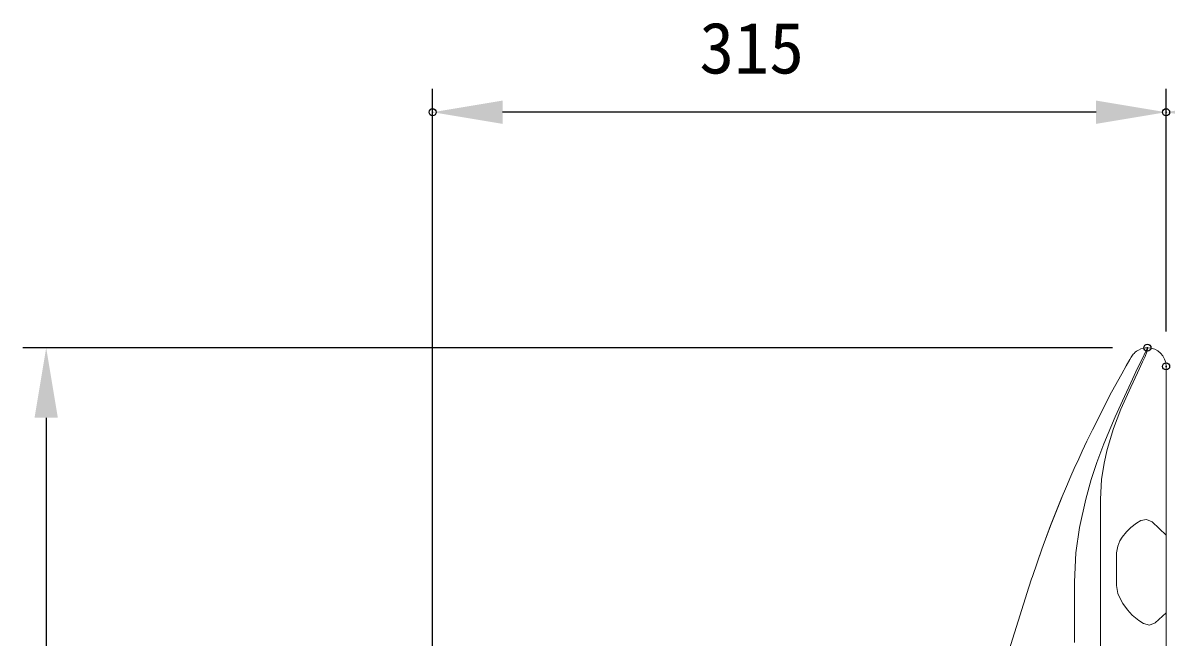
# Model space of a CAD drawing. Units: millimetres, scale not verified. Extents: x -203 to 203, y -143 to 143.
# Drawn here: x 8 to 57, y -9.51 to 16.83 of the extents above; entities that cross this region are included whole.
import ezdxf
from ezdxf.enums import TextEntityAlignment as Align

# ---------------------------------------------------------------- set-up
doc = ezdxf.new("R2010")
doc.units = ezdxf.units.MM
doc.header["$LTSCALE"] = 0.5
doc.header["$PDMODE"] = 32
doc.header["$PDSIZE"] = 0.3
for name, color, linetype, lineweight in [('0-1_DIMENSION_LINES$02_DIMENSI', 1, 'Continuous', 25), ('0-3_DIMENSION_LINES$03_LINES', 7, 'Continuous', 18), ('0-5_DIMENSION_LINES$04_SUB_LIN', 4, 'Continuous', 18)]:
    doc.layers.add(name, color=color, linetype=linetype, lineweight=lineweight)
doc.layers.add('0-2_DEFPOINTS', color=7, linetype='Continuous')
doc.styles.add('ＭＳ ゴシック', font='')
doc.styles.get('ＭＳ ゴシック').set_extended_font_data('MS Gothic')

# ---------------------------------------------------------------- blocks, each defined once
blk = doc.blocks.new('D11')
at = {"layer": '0-1_DIMENSION_LINES$02_DIMENSI', "color": 7}
for p, q in [((529.396, 302.8), (436, 302.8)), ((438, 296.8), (438, 115))]:
    blk.add_line(p, q, dxfattribs=at)
blk.add_solid([(439, 296.8), (437, 296.8), (438, 302.8)], dxfattribs=at)
at = {"layer": '0-2_DEFPOINTS'}
blk.add_point((532.396, 302.8), dxfattribs=at)
blk = doc.blocks.new('D12')
at = {"layer": '0-1_DIMENSION_LINES$02_DIMENSI', "color": 7}
for p, q in [((554.92, 326), (554.92, 325)), ((533.996, 304.2), (533.996, 325)), ((548.92, 323), (539.995, 323))]:
    blk.add_line(p, q, dxfattribs=at)
for points in [[(539.995, 324), (539.995, 322), (533.996, 323)], [(548.92, 322), (548.92, 324), (554.92, 323)]]:
    blk.add_solid(points, dxfattribs=at)
at = {"layer": '0-2_DEFPOINTS'}
for p in [(533.996, 323), (554.92, 323), (533.996, 301.2)]:
    blk.add_point(p, dxfattribs=at)
at = {"layer": '0-1_DIMENSION_LINES$02_DIMENSI', "color": 7, "style": 'ＭＳ ゴシック'}
blk.add_text('105', height=4.399, dxfattribs=at).set_placement((535.458, 325), align=Align.BOTTOM_LEFT)
blk = doc.blocks.new('D15')
at = {"layer": '0-1_DIMENSION_LINES$02_DIMENSI', "color": 7}
for p, q in [((471.118, 260.844), (471.118, 325)), ((533.996, 304.2), (533.996, 325)), ((527.996, 323), (477.118, 323))]:
    blk.add_line(p, q, dxfattribs=at)
for points in [[(477.118, 324), (477.118, 322), (471.118, 323)], [(527.996, 322), (527.996, 324), (533.996, 323)]]:
    blk.add_solid(points, dxfattribs=at)
at = {"layer": '0-2_DEFPOINTS'}
for p in [(471.118, 323), (533.996, 301.2), (471.118, 257.844)]:
    blk.add_point(p, dxfattribs=at)
at = {"layer": '0-1_DIMENSION_LINES$02_DIMENSI', "color": 7, "style": 'ＭＳ ゴシック'}
blk.add_text('315', height=4.399, dxfattribs=at).set_placement((493.986, 325), align=Align.BOTTOM_LEFT)

msp = doc.modelspace()

# ---------------------------------------------------------------- linework, layer by layer
at = {"layer": '0-3_DIMENSION_LINES$03_LINES'}
for p, q in [((56.1729, 2.7256), (56.2083, 2.8956)), ((57, -94), (56.9978, 2.1))]:
    msp.add_line(p, q, dxfattribs=at)
for points in [[(55.5055, 2.501), (55.4417, 2.3909), (55.2905, 2.1275), (55.0983, 1.7865), (54.6612, 0.9914), (53.8359, -0.6218), (53.6008, -1.1082), (53.4021, -1.5298), (53.2505, -1.859), (53.0634, -2.2739), (52.9161, -2.6077), (52.726, -3.0488), (52.5046, -3.5779), (52.0488, -4.7235), (51.671, -5.7421), (51.2672, -6.9147), (51.2343, -7.0142), (51.1193, -7.3631), (48.7476, -14.9342), (48.5019, -15.7643)], [(54.1868, -22.6388), (54.1868, -3.6), (54.2328, -2.7462), (54.3386, -2.0477), (54.4718, -1.4707), (54.7418, -0.5601), (55.0601, 0.2597), (55.4838, 1.2156), (55.7712, 1.8228), (55.9928, 2.2942), (56.0959, 2.5259), (56.1729, 2.7256)], [(56.1978, 2.8956), (56.1167, 2.8946), (56.0186, 2.8785), (55.9135, 2.8466), (55.817, 2.8027), (55.7353, 2.7524), (55.6723, 2.7032), (55.627, 2.6593)], [(52.5251, -3.5282), (52.0724, -4.6623), (51.686, -5.7004), (51.2672, -6.9147)]]:
    msp.add_lwpolyline(points, dxfattribs=at)
for start, end in [(135.58975, 149.83763), (0, 90)]:
    msp.add_arc((56.1978, 2.1), 0.8, start, end, dxfattribs=at)
at = {"layer": '0-5_DIMENSION_LINES$04_SUB_LIN'}
for points in [[(55.7777, 2.0171), (55.9648, 2.4055), (56.1324, 2.7531), (56.1978, 2.9)], [(53.07, -9.7401), (53.07, -8.7478), (53.07, -7.1397), (53.1314, -5.896), (53.2799, -4.8145), (53.5546, -3.6), (53.793, -2.7466), (54.0278, -2.022), (54.3221, -1.2277), (54.8186, -0.0667), (55.2123, 0.8113), (55.4831, 1.396), (55.7777, 2.0171)], [(56.9978, -8.461), (56.5345, -8.9033), (56.2823, -8.9996), (56.0304, -8.9262), (55.8221, -8.7962), (55.5502, -8.562), (55.3446, -8.3419), (55.1465, -8.0703), (55.036, -7.8867), (54.9301, -7.6401), (54.8746, -7.3), (54.8746, -5.9), (54.9234, -5.6022), (55.0182, -5.3858), (55.1169, -5.2273), (55.2947, -4.9948), (55.4809, -4.8096), (55.7287, -4.6168), (55.9216, -4.5136), (56.159, -4.465), (56.4022, -4.5704), (56.9978, -5.139)]]:
    msp.add_lwpolyline(points, dxfattribs=at)

# ---------------------------------------------------------------- block references
at = {"layer": '0-1_DIMENSION_LINES$02_DIMENSI', "xscale": 0.5, "yscale": 0.5}
for name in ['D15', 'D12', 'D11']:
    msp.add_blockref(name, (-210, -148.5), dxfattribs=at)

doc.saveas('drawing.dxf')
